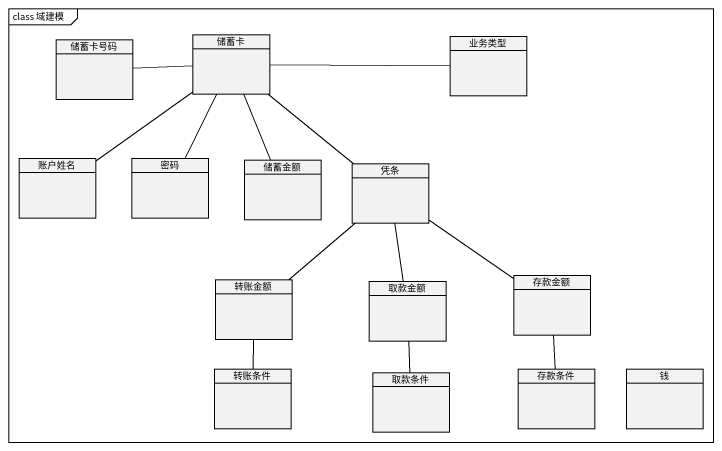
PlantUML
@startuml
mainframe class 域建模
hide circle
hide empty members
class 储蓄卡号码
class 储蓄卡
class 业务类型
class 账户姓名
class 密码
class 储蓄金额
class 凭条
class 转账金额
class 取款金额
class 存款金额
class 转账条件
class 取款条件
class 存款条件
class 钱
储蓄卡号码 -right- 储蓄卡
储蓄卡 -right- 业务类型
储蓄卡 -- 密码
储蓄卡 -- 储蓄金额
储蓄卡 -- 凭条
账户姓名 -up- 储蓄卡
凭条 -- 转账金额
凭条 -- 取款金额
凭条 -- 存款金额
转账金额 -- 转账条件
取款金额 -- 取款条件
存款金额 -- 存款条件
@enduml
